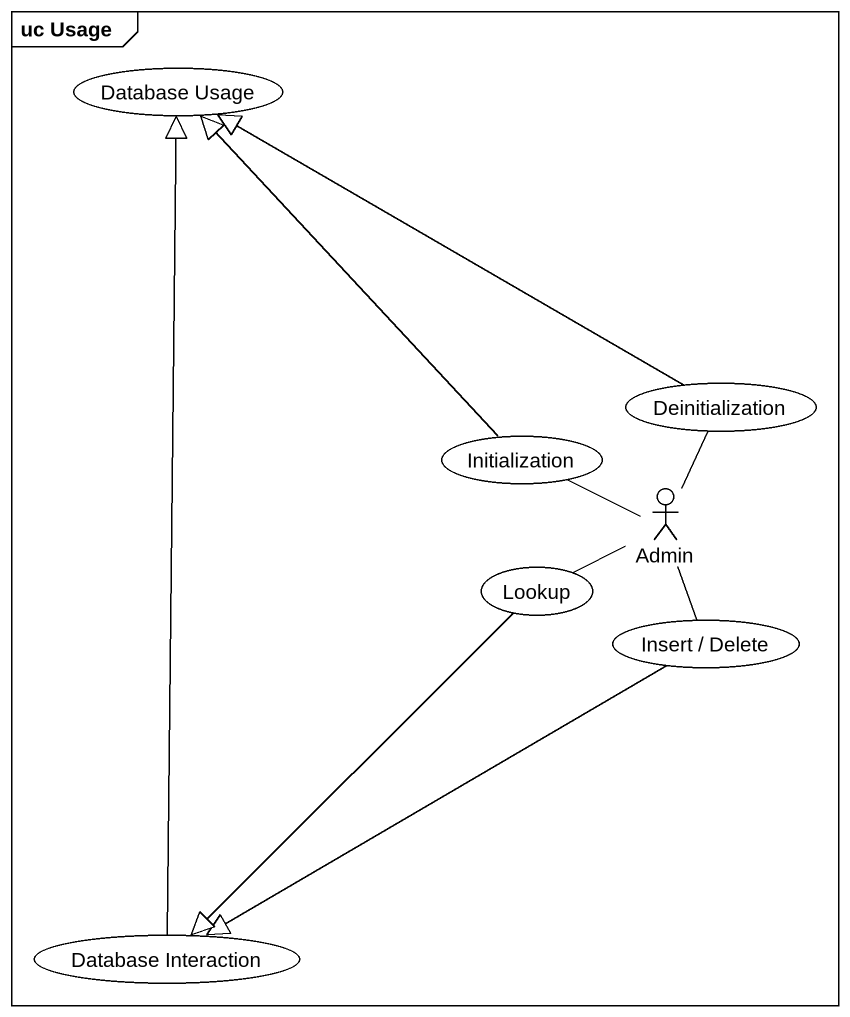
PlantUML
@startuml
mainframe uc Usage
usecase "Database Usage" as Database_Usage
usecase Deinitialization
usecase Initialization
usecase Lookup
actor Admin
usecase "Insert / Delete" as Insert_Delete
usecase "Database Interaction" as Database_Interaction
Deinitialization -left-|> Database_Usage
Initialization -up-|> Database_Usage
Lookup --|> Database_Interaction
Admin -up- Deinitialization
Admin -left- Initialization
Admin -left- Lookup
Admin -- Insert_Delete
Insert_Delete -left-|> Database_Interaction
Database_Interaction -up-|> Database_Usage
@enduml
